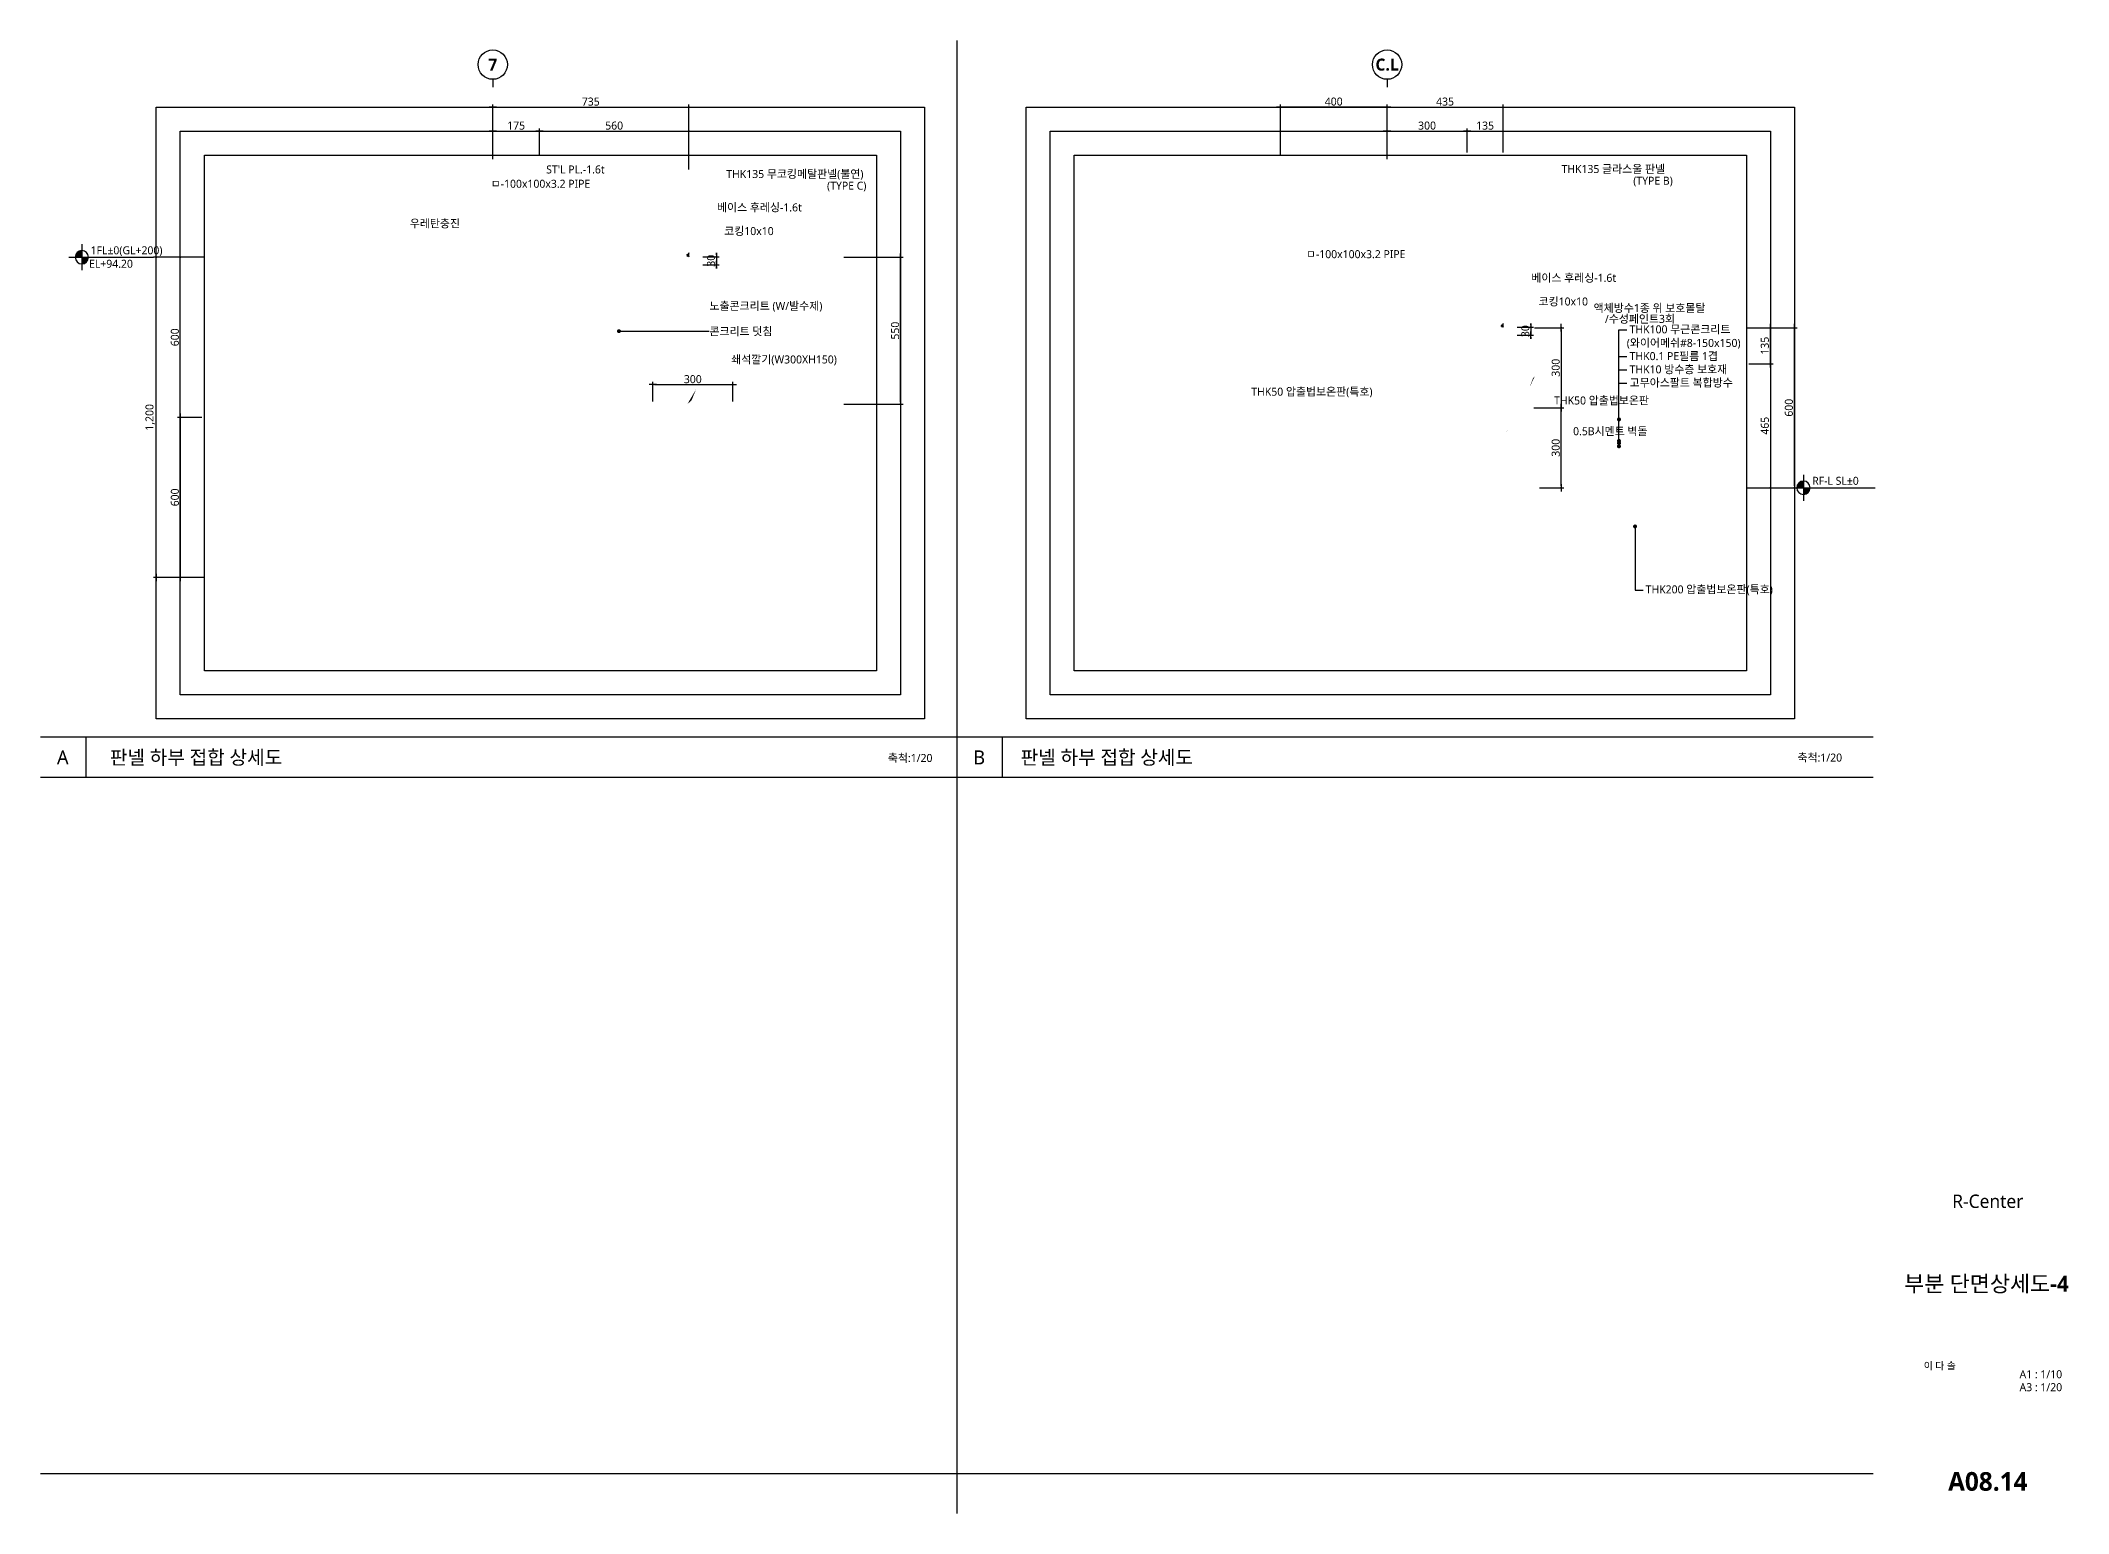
# Model space of a CAD drawing. Extents: x 465 to 33297, y 210 to 5730.
# Drawn here: x 25695 to 33297, y 210 to 5730 of the extents above; entities that cross this region are included whole.
import ezdxf
from ezdxf import colors
from ezdxf.entities.mleader import LeaderData, LeaderLine
from ezdxf.enums import TextEntityAlignment as Align
from ezdxf.math import Vec2, Vec3

# ---------------------------------------------------------------- set-up
doc = ezdxf.new("R2010")
doc.units = 0
doc.header["$LTSCALE"] = 20
doc.header["$MEASUREMENT"] = 0
doc.header["$PDMODE"] = 3
doc.header["$PDSIZE"] = -1
doc.layers.get('0').update_dxf_attribs({"linetype": 'CONTINUOUS'})
doc.layers.get('Defpoints').update_dxf_attribs({"color": 137, "linetype": 'CONTINUOUS'})
for name, color, linetype in [('01DIM', 7, 'CONTINUOUS'), ('01TEX', 3, 'CONTINUOUS'), ('3', 3, 'CONTINUOUS'), ('6', 6, 'CONTINUOUS'), ('DIM', 7, 'CONTINUOUS'), ('DIM-INT', 7, 'CONTINUOUS'), ('SYM-BUB', 3, 'CONTINUOUS'), ('SYM-LEAD', 6, 'CONTINUOUS'), ('SYM-LEVEL', 7, 'CONTINUOUS'), ('TAG', 6, 'CONTINUOUS'), ('TEXT', 3, 'CONTINUOUS'), ('XR-SHEET$0$TITLE', 7, 'CONTINUOUS'), ('XR-SHEET$1$SHT', 5, 'CONTINUOUS'), ('XR-SHEET$1$TEXT', 3, 'CONTINUOUS')]:
    doc.layers.add(name, color=color, linetype=linetype)
doc.styles.add('$0$스타일1', font='malgun.ttf')
doc.styles.add('GAUN', font='malgun.ttf')
doc.styles.add('XR-sec$0$스타일1', font='malgun.ttf')
doc.styles.add('XR-SHEET$0$굴림체(옥산)', font='GulimChe.ttf')
doc.styles.add('맑은고딕', font='malgun.ttf')
doc.styles.add('맑은고딕B', font='malgunbd.ttf')
doc.styles.add('스타일1', font='malgun.ttf')
doc.styles.add('스타일2', font='malgunbd.ttf')
doc.dimstyles.new('DIM-QD 1', dxfattribs={"dimtxt": 3, "dimasz": 1.5, "dimexe": 1, "dimexo": 0, "dimgap": 1, "dimtad": 1, "dimdec": 3, "dimdsep": 46, "dimlunit": 6, "dimtxsty": '$0$스타일1', "dimblk1": 'ARCHTICK', "dimblk2": 'ARCHTICK', "dimsah": 1, "dimcen": 0, "dimclrd": 256, "dimclre": 256, "dimclrt": 3, "dimazin": 2, "dimtfac": 1, "dimtdec": 3, "dimtix": 1, "dimtmove": 2, "dimatfit": 3, "dimldrblk": 'ARCHTICK', "dimfxl": 1, "dimtolj": 1, "dimtzin": 0, "dimarcsym": 0})
doc.dimstyles.new('GAUN-10', dxfattribs={"dimscale": 10, "dimtxt": 3, "dimasz": 0.7, "dimexe": 1, "dimexo": 1, "dimgap": 0.5, "dimtad": 1, "dimdec": 0, "dimzin": 1, "dimdsep": 46, "dimlunit": 6, "dimtxsty": '맑은고딕', "dimblk": 'CJDOT', "dimcen": 0.09, "dimdle": 1, "dimclrd": 256, "dimclre": 256, "dimclrt": 3, "dimadec": 0, "dimazin": 0, "dimtfac": 1, "dimtdec": 0, "dimtix": 1, "dimtmove": 2, "dimatfit": 3, "dimldrblk": 'CJDOT', "dimfxl": 1, "dimtolj": 1, "dimtzin": 1, "dimarcsym": 0})

# ---------------------------------------------------------------- blocks, each defined once
blk = doc.blocks.new('CJDOT')
blk.add_line((-2, 0), (2, 0))
at = {"const_width": 0.5}
blk.add_lwpolyline([(-0.25, 0, 1), (0.25, 0, 1)], format="xyb", close=True, dxfattribs=at)
blk = doc.blocks.new('*D86')
at = {"layer": 'Defpoints', "color": 0, "transparency": 16777216}
for p in [(27565.6, 5390.7), (27390.2, 5275.5), (27565.6, 5291.5)]:
    blk.add_point(p, dxfattribs=at)
at = {"layer": 'DIM', "lineweight": -2, "transparency": 16777216}
for p, q in [((27390.2, 5285.5), (27390.2, 5400.7)), ((27565.6, 5301.5), (27565.6, 5400.7)), ((27397.2, 5390.7), (27558.6, 5390.7))]:
    blk.add_line(p, q, dxfattribs=at)
at = {"layer": 'DIM', "lineweight": -2, "transparency": 16777216, "xscale": 7, "yscale": 7, "zscale": 7, "rotation": 180}
blk.add_blockref('CJDOT', (27390.2, 5390.7), dxfattribs=at)
at = {"layer": 'DIM', "lineweight": -2, "transparency": 16777216, "xscale": 7, "yscale": 7, "zscale": 7}
blk.add_blockref('CJDOT', (27565.6, 5390.7), dxfattribs=at)
at = {"layer": 'DIM', "color": 3, "transparency": 16777216, "insert": (27477.9, 5411.2), "char_height": 30, "attachment_point": 5, "style": '맑은고딕'}
blk.add_mtext('\\A1;175', dxfattribs=at)
blk = doc.blocks.new('*D87')
at = {"layer": 'Defpoints', "color": 0, "transparency": 16777216}
for p in [(28125.2, 5390.7), (27565.6, 5290.7), (28125.2, 5236.9)]:
    blk.add_point(p, dxfattribs=at)
at = {"layer": 'DIM', "lineweight": -2, "transparency": 16777216}
for p, q in [((27565.6, 5300.7), (27565.6, 5400.7)), ((28125.2, 5246.9), (28125.2, 5400.7)), ((27572.6, 5390.7), (28118.2, 5390.7))]:
    blk.add_line(p, q, dxfattribs=at)
at = {"layer": 'DIM', "lineweight": -2, "transparency": 16777216, "xscale": 7, "yscale": 7, "zscale": 7, "rotation": 180}
blk.add_blockref('CJDOT', (27565.6, 5390.7), dxfattribs=at)
at = {"layer": 'DIM', "lineweight": -2, "transparency": 16777216, "xscale": 7, "yscale": 7, "zscale": 7}
blk.add_blockref('CJDOT', (28125.2, 5390.7), dxfattribs=at)
at = {"layer": 'DIM', "color": 3, "transparency": 16777216, "insert": (27845.4, 5411.2), "char_height": 30, "attachment_point": 5, "style": '맑은고딕'}
blk.add_mtext('\\A1;560', dxfattribs=at)
blk = doc.blocks.new('*D88')
at = {"layer": 'Defpoints', "color": 0, "transparency": 16777216}
for p in [(28125.2, 5480.7), (27390.2, 5290.7), (28125.2, 5290.7)]:
    blk.add_point(p, dxfattribs=at)
at = {"layer": 'DIM', "lineweight": -2, "transparency": 16777216}
for p, q in [((27390.2, 5300.7), (27390.2, 5490.7)), ((27397.2, 5480.7), (28118.2, 5480.7)), ((28125.2, 5300.7), (28125.2, 5490.7))]:
    blk.add_line(p, q, dxfattribs=at)
at = {"layer": 'DIM', "lineweight": -2, "transparency": 16777216, "xscale": 7, "yscale": 7, "zscale": 7, "rotation": 180}
blk.add_blockref('CJDOT', (27390.2, 5480.7), dxfattribs=at)
at = {"layer": 'DIM', "lineweight": -2, "transparency": 16777216, "xscale": 7, "yscale": 7, "zscale": 7}
blk.add_blockref('CJDOT', (28125.2, 5480.7), dxfattribs=at)
at = {"layer": 'DIM', "color": 3, "transparency": 16777216, "insert": (27757.7, 5501.2), "char_height": 30, "attachment_point": 5, "style": '맑은고딕'}
blk.add_mtext('\\A1;735', dxfattribs=at)
blk = doc.blocks.new('NEW_BUB')
at = {"layer": 'SYM-BUB', "color": 6}
blk.add_line((0, 3), (0, 0), dxfattribs=at)
blk.add_circle((0, 8.5), 5.5, dxfattribs=at)
at = {"layer": 'SYM-BUB', "color": 3, "style": '스타일2'}
blk.add_attdef('X', text='', height=4.5, dxfattribs=at).set_placement((0, 8.5), align=Align.MIDDLE)
blk = doc.blocks.new('*D89')
at = {"layer": 'Defpoints', "color": 0, "transparency": 16777216}
for p in [(31042.9, 5390.7), (30742.9, 5275.5), (31042.9, 5300.7)]:
    blk.add_point(p, dxfattribs=at)
at = {"layer": 'DIM', "lineweight": -2, "transparency": 16777216}
for p, q in [((30742.9, 5285.5), (30742.9, 5400.7)), ((31042.9, 5310.7), (31042.9, 5400.7)), ((30749.9, 5390.7), (31035.9, 5390.7))]:
    blk.add_line(p, q, dxfattribs=at)
at = {"layer": 'DIM', "lineweight": -2, "transparency": 16777216, "xscale": 7, "yscale": 7, "zscale": 7, "rotation": 180}
blk.add_blockref('CJDOT', (30742.9, 5390.7), dxfattribs=at)
at = {"layer": 'DIM', "lineweight": -2, "transparency": 16777216, "xscale": 7, "yscale": 7, "zscale": 7}
blk.add_blockref('CJDOT', (31042.9, 5390.7), dxfattribs=at)
at = {"layer": 'DIM', "color": 3, "transparency": 16777216, "insert": (30892.9, 5411.2), "char_height": 30, "attachment_point": 5, "style": '맑은고딕'}
blk.add_mtext('\\A1;300', dxfattribs=at)
blk = doc.blocks.new('*D90')
at = {"layer": 'Defpoints', "color": 0, "transparency": 16777216}
for p in [(31177.9, 5390.7), (31042.9, 5300.7), (31177.9, 5300.7)]:
    blk.add_point(p, dxfattribs=at)
at = {"layer": 'DIM', "lineweight": -2, "transparency": 16777216}
for p, q in [((31042.9, 5310.7), (31042.9, 5400.7)), ((31177.9, 5310.7), (31177.9, 5400.7)), ((31049.9, 5390.7), (31170.9, 5390.7))]:
    blk.add_line(p, q, dxfattribs=at)
at = {"layer": 'DIM', "lineweight": -2, "transparency": 16777216, "xscale": 7, "yscale": 7, "zscale": 7, "rotation": 180}
blk.add_blockref('CJDOT', (31042.9, 5390.7), dxfattribs=at)
at = {"layer": 'DIM', "lineweight": -2, "transparency": 16777216, "xscale": 7, "yscale": 7, "zscale": 7}
blk.add_blockref('CJDOT', (31177.9, 5390.7), dxfattribs=at)
at = {"layer": 'DIM', "color": 3, "transparency": 16777216, "insert": (31110.4, 5411.2), "char_height": 30, "attachment_point": 5, "style": '맑은고딕'}
blk.add_mtext('\\A1;135', dxfattribs=at)
blk = doc.blocks.new('*D91')
at = {"layer": 'Defpoints', "color": 0, "transparency": 16777216}
for p in [(31177.9, 5480.7), (30742.9, 5290.7), (31177.9, 5300.7)]:
    blk.add_point(p, dxfattribs=at)
at = {"layer": 'DIM', "lineweight": -2, "transparency": 16777216}
for p, q in [((30742.9, 5300.7), (30742.9, 5490.7)), ((30749.9, 5480.7), (31170.9, 5480.7)), ((31177.9, 5310.7), (31177.9, 5490.7))]:
    blk.add_line(p, q, dxfattribs=at)
at = {"layer": 'DIM', "lineweight": -2, "transparency": 16777216, "xscale": 7, "yscale": 7, "zscale": 7, "rotation": 180}
blk.add_blockref('CJDOT', (30742.9, 5480.7), dxfattribs=at)
at = {"layer": 'DIM', "lineweight": -2, "transparency": 16777216, "xscale": 7, "yscale": 7, "zscale": 7}
blk.add_blockref('CJDOT', (31177.9, 5480.7), dxfattribs=at)
at = {"layer": 'DIM', "color": 3, "transparency": 16777216, "insert": (30960.4, 5501.2), "char_height": 30, "attachment_point": 5, "style": '맑은고딕'}
blk.add_mtext('\\A1;435', dxfattribs=at)
blk = doc.blocks.new('*D92')
at = {"layer": '01DIM', "lineweight": -2, "transparency": 16777216}
for p, q in [((28706.4, 4917.9), (28929.1, 4917.9)), ((28919.1, 4374.9), (28919.1, 4910.9)), ((28706.4, 4367.9), (28929.1, 4367.9))]:
    blk.add_line(p, q, dxfattribs=at)
at = {"layer": 'Defpoints', "color": 0, "transparency": 16777216}
for p in [(28696.4, 4917.9), (28919.1, 4917.9), (28696.4, 4367.9)]:
    blk.add_point(p, dxfattribs=at)
at = {"layer": '01DIM', "lineweight": -2, "transparency": 16777216, "xscale": 7, "yscale": 7, "zscale": 7}
for p, rotation in [((28919.1, 4917.9), 90), ((28919.1, 4367.9), 270)]:
    blk.add_blockref('CJDOT', p, dxfattribs=dict(at, rotation=rotation))
at = {"layer": '01DIM', "color": 3, "transparency": 16777216, "insert": (28898.6, 4642.9), "char_height": 30, "attachment_point": 5, "rotation": 90, "style": '맑은고딕'}
blk.add_mtext('\\A1;550', dxfattribs=at)
blk = doc.blocks.new('*D93')
at = {"layer": 'Defpoints', "color": 0, "transparency": 16777216}
for p in [(28167.8, 4919.9), (28167.8, 4889.9), (28229, 4889.9)]:
    blk.add_point(p, dxfattribs=at)
at = {"layer": 'DIM-INT', "lineweight": -2, "transparency": 16777216}
for p, q in [((28177.8, 4919.9), (28239, 4919.9)), ((28177.8, 4889.9), (28239, 4889.9)), ((28229, 4926.9), (28229, 4933.9)), ((28229, 4919.9), (28229, 4889.9)), ((28229, 4882.9), (28229, 4875.9))]:
    blk.add_line(p, q, dxfattribs=at)
at = {"layer": 'DIM-INT', "lineweight": -2, "transparency": 16777216, "xscale": 7, "yscale": 7, "zscale": 7}
for p, rotation in [((28229, 4919.9), 270), ((28229, 4889.9), 90)]:
    blk.add_blockref('CJDOT', p, dxfattribs=dict(at, rotation=rotation))
at = {"layer": 'DIM-INT', "color": 3, "transparency": 16777216, "insert": (28208.5, 4904.9), "char_height": 30, "attachment_point": 5, "rotation": 90, "style": '맑은고딕'}
blk.add_mtext('\\A1;30', dxfattribs=at)
blk = doc.blocks.new('*D94')
at = {"layer": 'Defpoints', "color": 0, "transparency": 16777216}
for p in [(30342.9, 5480.7), (30342.9, 5290.7), (30742.9, 5290.7)]:
    blk.add_point(p, dxfattribs=at)
at = {"layer": 'DIM', "lineweight": -2, "transparency": 16777216}
for p, q in [((30342.9, 5300.7), (30342.9, 5490.7)), ((30735.9, 5480.7), (30349.9, 5480.7)), ((30742.9, 5300.7), (30742.9, 5490.7))]:
    blk.add_line(p, q, dxfattribs=at)
at = {"layer": 'DIM', "lineweight": -2, "transparency": 16777216, "xscale": 7, "yscale": 7, "zscale": 7, "rotation": 180}
blk.add_blockref('CJDOT', (30342.9, 5480.7), dxfattribs=at)
at = {"layer": 'DIM', "lineweight": -2, "transparency": 16777216, "xscale": 7, "yscale": 7, "zscale": 7}
blk.add_blockref('CJDOT', (30742.9, 5480.7), dxfattribs=at)
at = {"layer": 'DIM', "color": 3, "transparency": 16777216, "insert": (30542.9, 5501.2), "char_height": 30, "attachment_point": 5, "style": '맑은고딕'}
blk.add_mtext('\\A1;400', dxfattribs=at)
blk = doc.blocks.new('*D95')
at = {"layer": 'Defpoints', "color": 0, "transparency": 16777216}
for p in [(31282.9, 4354), (31395.7, 4354), (31304.5, 4054)]:
    blk.add_point(p, dxfattribs=at)
at = {"layer": 'DIM', "lineweight": -2, "transparency": 16777216}
for p, q in [((31292.9, 4354), (31405.7, 4354)), ((31395.7, 4061), (31395.7, 4347)), ((31314.5, 4054), (31405.7, 4054))]:
    blk.add_line(p, q, dxfattribs=at)
at = {"layer": 'DIM', "lineweight": -2, "transparency": 16777216, "xscale": 7, "yscale": 7, "zscale": 7}
for p, rotation in [((31395.7, 4354), 90), ((31395.7, 4054), 270)]:
    blk.add_blockref('CJDOT', p, dxfattribs=dict(at, rotation=rotation))
at = {"layer": 'DIM', "color": 3, "transparency": 16777216, "insert": (31375.2, 4204), "char_height": 30, "attachment_point": 5, "rotation": 90, "style": '맑은고딕'}
blk.add_mtext('\\A1;300', dxfattribs=at)
blk = doc.blocks.new('*D96')
at = {"layer": 'Defpoints', "color": 0, "transparency": 16777216}
for p in [(26219, 4917.9), (26316.3, 4917.9, 0), (26309, 4317.9)]:
    blk.add_point(p, dxfattribs=at)
at = {"layer": 'DIM', "lineweight": -2, "transparency": 16777216}
for p, q in [((26306.3, 4917.9), (26209, 4917.9)), ((26219, 4324.9), (26219, 4910.9)), ((26299, 4317.9), (26209, 4317.9))]:
    blk.add_line(p, q, dxfattribs=at)
at = {"layer": 'DIM', "lineweight": -2, "transparency": 16777216, "xscale": 7, "yscale": 7, "zscale": 7}
for p, rotation in [((26219, 4917.9), 90), ((26219, 4317.9), 270)]:
    blk.add_blockref('CJDOT', p, dxfattribs=dict(at, rotation=rotation))
at = {"layer": 'DIM', "color": 3, "transparency": 16777216, "insert": (26198.5, 4617.9), "char_height": 30, "attachment_point": 5, "rotation": 90, "style": '맑은고딕'}
blk.add_mtext('\\A1;600', dxfattribs=at)
blk = doc.blocks.new('*D97')
at = {"layer": 'Defpoints', "color": 0, "transparency": 16777216}
for p in [(26129, 4917.9), (26319, 4917.9), (26319, 3717.9)]:
    blk.add_point(p, dxfattribs=at)
at = {"layer": 'DIM', "lineweight": -2, "transparency": 16777216}
for p, q in [((26309, 4917.9), (26119, 4917.9)), ((26129, 3724.9), (26129, 4910.9)), ((26309, 3717.9), (26119, 3717.9))]:
    blk.add_line(p, q, dxfattribs=at)
at = {"layer": 'DIM', "lineweight": -2, "transparency": 16777216, "xscale": 7, "yscale": 7, "zscale": 7}
for p, rotation in [((26129, 4917.9), 90), ((26129, 3717.9), 270)]:
    blk.add_blockref('CJDOT', p, dxfattribs=dict(at, rotation=rotation))
at = {"layer": 'DIM', "color": 3, "transparency": 16777216, "insert": (26105.9, 4317.9), "char_height": 30, "attachment_point": 5, "rotation": 90, "style": '맑은고딕'}
blk.add_mtext('\\A1;1,200', dxfattribs=at)
blk = doc.blocks.new('*D98')
at = {"layer": 'Defpoints', "color": 0, "transparency": 16777216}
for p in [(26309, 4317.9), (26219, 3717.9), (26316.3, 3717.9, 0)]:
    blk.add_point(p, dxfattribs=at)
at = {"layer": 'DIM', "lineweight": -2, "transparency": 16777216}
for p, q in [((26299, 4317.9), (26209, 4317.9)), ((26219, 4310.9), (26219, 3724.9)), ((26306.3, 3717.9), (26209, 3717.9))]:
    blk.add_line(p, q, dxfattribs=at)
at = {"layer": 'DIM', "lineweight": -2, "transparency": 16777216, "xscale": 7, "yscale": 7, "zscale": 7}
for p, rotation in [((26219, 4317.9), 90), ((26219, 3717.9), 270)]:
    blk.add_blockref('CJDOT', p, dxfattribs=dict(at, rotation=rotation))
at = {"layer": 'DIM', "color": 3, "transparency": 16777216, "insert": (26198.5, 4017.9), "char_height": 30, "attachment_point": 5, "rotation": 90, "style": '맑은고딕'}
blk.add_mtext('\\A1;600', dxfattribs=at)
blk = doc.blocks.new('*D99')
at = {"layer": 'Defpoints', "color": 0, "transparency": 16777216}
for p in [(31285.7, 4654), (31282.9, 4354), (31395.7, 4354)]:
    blk.add_point(p, dxfattribs=at)
at = {"layer": 'DIM', "lineweight": -2, "transparency": 16777216}
for p, q in [((31295.7, 4654), (31405.7, 4654)), ((31395.7, 4647), (31395.7, 4361)), ((31292.9, 4354), (31405.7, 4354))]:
    blk.add_line(p, q, dxfattribs=at)
at = {"layer": 'DIM', "lineweight": -2, "transparency": 16777216, "xscale": 7, "yscale": 7, "zscale": 7}
for p, rotation in [((31395.7, 4654), 90), ((31395.7, 4354), 270)]:
    blk.add_blockref('CJDOT', p, dxfattribs=dict(at, rotation=rotation))
at = {"layer": 'DIM', "color": 3, "transparency": 16777216, "insert": (31375.2, 4504), "char_height": 30, "attachment_point": 5, "rotation": 90, "style": '맑은고딕'}
blk.add_mtext('\\A1;300', dxfattribs=at)
blk = doc.blocks.new('_DOT')
at = {"color": 0, "linetype": 'ByBlock'}
blk.add_line((-0.5, 0), (-1, 0), dxfattribs=at)
at = {"color": 0, "linetype": 'ByBlock', "const_width": 0.5}
blk.add_lwpolyline([(-0.25, 0, 1), (0.25, 0, 1)], format="xyb", close=True, dxfattribs=at)
blk = doc.blocks.new('XR-sec$0$LEVEL1')
at = {"layer": 'SYM-LEVEL'}
h = blk.add_hatch(color=6, dxfattribs=at)
edge = h.paths.add_edge_path()
edge.add_ellipse((4.87, 0), major_axis=(1.77, 1.77), ratio=1, start_angle=405, end_angle=495)
edge.add_line((2.37, 0), (4.87, 0))
edge.add_line((4.87, 0), (4.87, 2.5))
edge = h.paths.add_edge_path()
edge.add_ellipse((4.87, 0), major_axis=(1.77, 1.77), ratio=1, start_angle=225, end_angle=315)
edge.add_line((7.37, 0), (4.87, 0))
edge.add_line((4.87, 0), (4.87, -2.5))
at = {"layer": 'SYM-LEVEL', "color": 6}
for p, q in [((0, 0), (9.74, 0)), ((4.87, 4.87), (4.87, -4.87)), ((9.07, 0), (31.8, 0))]:
    blk.add_line(p, q, dxfattribs=at)
blk.add_ellipse((4.87, 0), major_axis=(1.77, 1.77), ratio=1, start_param=5.497787, end_param=11.780972, dxfattribs=at)
at = {"layer": 'SYM-LEVEL', "color": 3, "style": 'XR-sec$0$스타일1'}
for tag, p in [('1층-바닥마감', (8.16, 1.11)), ('EL-+100', (8.16, -3.93))]:
    blk.add_attdef(tag, p, '', height=3, dxfattribs=at)
blk = doc.blocks.new('*D100')
at = {"layer": 'Defpoints', "color": 0, "transparency": 16777216}
for p in [(28290.2, 4440.4), (27990.2, 4367.9), (28290.2, 4367.9)]:
    blk.add_point(p, dxfattribs=at)
at = {"layer": 'DIM-INT', "lineweight": -2, "transparency": 16777216}
for p, q in [((27990.2, 4377.9), (27990.2, 4450.4)), ((27997.2, 4440.4), (28283.2, 4440.4)), ((28290.2, 4377.9), (28290.2, 4450.4))]:
    blk.add_line(p, q, dxfattribs=at)
at = {"layer": 'DIM-INT', "lineweight": -2, "transparency": 16777216, "xscale": 7, "yscale": 7, "zscale": 7, "rotation": 180}
blk.add_blockref('CJDOT', (27990.2, 4440.4), dxfattribs=at)
at = {"layer": 'DIM-INT', "lineweight": -2, "transparency": 16777216, "xscale": 7, "yscale": 7, "zscale": 7}
blk.add_blockref('CJDOT', (28290.2, 4440.4), dxfattribs=at)
at = {"layer": 'DIM-INT', "color": 3, "transparency": 16777216, "insert": (28140.2, 4460.9), "char_height": 30, "attachment_point": 5, "style": '맑은고딕'}
blk.add_mtext('\\A1;300', dxfattribs=at)
blk = doc.blocks.new('*D101')
at = {"layer": 'Defpoints', "color": 0, "transparency": 16777216}
for p in [(32082.5, 4654, 0), (32179.8, 4654), (32089.8, 4518.9)]:
    blk.add_point(p, dxfattribs=at)
at = {"layer": 'DIM', "lineweight": -2, "transparency": 16777216}
for p, q in [((32092.5, 4654), (32189.8, 4654)), ((32179.8, 4525.9), (32179.8, 4647)), ((32099.8, 4518.9), (32189.8, 4518.9))]:
    blk.add_line(p, q, dxfattribs=at)
at = {"layer": 'DIM', "lineweight": -2, "transparency": 16777216, "xscale": 7, "yscale": 7, "zscale": 7}
for p, rotation in [((32179.8, 4654), 90), ((32179.8, 4518.9), 270)]:
    blk.add_blockref('CJDOT', p, dxfattribs=dict(at, rotation=rotation))
at = {"layer": 'DIM', "color": 3, "transparency": 16777216, "insert": (32159.2, 4586.5), "char_height": 30, "attachment_point": 5, "rotation": 90, "style": '맑은고딕'}
blk.add_mtext('\\A1;135', dxfattribs=at)
blk = doc.blocks.new('*D102')
at = {"layer": 'Defpoints', "color": 0, "transparency": 16777216}
for p in [(32079.8, 4654), (32269.8, 4654), (32079.8, 4054)]:
    blk.add_point(p, dxfattribs=at)
at = {"layer": 'DIM', "lineweight": -2, "transparency": 16777216}
for p, q in [((32089.8, 4654), (32279.8, 4654)), ((32269.8, 4061), (32269.8, 4647)), ((32089.8, 4054), (32279.8, 4054))]:
    blk.add_line(p, q, dxfattribs=at)
at = {"layer": 'DIM', "lineweight": -2, "transparency": 16777216, "xscale": 7, "yscale": 7, "zscale": 7}
for p, rotation in [((32269.8, 4654), 90), ((32269.8, 4054), 270)]:
    blk.add_blockref('CJDOT', p, dxfattribs=dict(at, rotation=rotation))
at = {"layer": 'DIM', "color": 3, "transparency": 16777216, "insert": (32249.3, 4354), "char_height": 30, "attachment_point": 5, "rotation": 90, "style": '맑은고딕'}
blk.add_mtext('\\A1;600', dxfattribs=at)
blk = doc.blocks.new('*D103')
at = {"layer": 'Defpoints', "color": 0, "transparency": 16777216}
for p in [(32089.5, 4518.9), (32088.6, 4054, 0), (32179.8, 4054)]:
    blk.add_point(p, dxfattribs=at)
at = {"layer": 'DIM', "lineweight": -2, "transparency": 16777216}
for p, q in [((32099.5, 4518.9), (32189.8, 4518.9)), ((32179.8, 4511.9), (32179.8, 4061)), ((32098.6, 4054), (32189.8, 4054))]:
    blk.add_line(p, q, dxfattribs=at)
at = {"layer": 'DIM', "lineweight": -2, "transparency": 16777216, "xscale": 7, "yscale": 7, "zscale": 7}
for p, rotation in [((32179.8, 4518.9), 90), ((32179.8, 4054), 270)]:
    blk.add_blockref('CJDOT', p, dxfattribs=dict(at, rotation=rotation))
at = {"layer": 'DIM', "color": 3, "transparency": 16777216, "insert": (32159.3, 4286.5), "char_height": 30, "attachment_point": 5, "rotation": 90, "style": '맑은고딕'}
blk.add_mtext('\\A1;465', dxfattribs=at)
blk = doc.blocks.new('XR-SHEET$0$TITLE')
at = {"layer": 'XR-SHEET$0$TITLE', "true_color": 0x000000, "style": 'XR-SHEET$0$굴림체(옥산)'}
for tag, height, p in [('동명칭', 6, (776.77, -457.26)), ('SCALE-A1', 3, (797.5, -522)), ('SCALE-A3', 3, (797.5, -527)), ('DATA', 3, (797.5, -540))]:
    blk.add_attdef(tag, text='', height=height, dxfattribs=at).set_placement(p, align=Align.MIDDLE)
for tag, height, p in [('TITLE1', 6, (776.5, -479.4)), ('TITLE4', 6, (776.5, -484.39)), ('TITLE2', 6, (776.5, -489)), ('TITLE5', 6, (776.5, -493.99)), ('TITLE3', 6, (776.5, -498.7)), ('NAME-1', 3, (760.16, -517.5)), ('NAME-2', 3, (760.16, -526.5)), ('A0.00', 7, (776.5, -561))]:
    blk.add_attdef(tag, text='', height=height, dxfattribs=at).set_placement(p, align=Align.MIDDLE_CENTER)
blk = doc.blocks.new('*D112')
at = {"layer": 'Defpoints', "color": 0, "transparency": 16777216}
for p in [(31220.6, 4656), (31220.6, 4626), (31281.8, 4626)]:
    blk.add_point(p, dxfattribs=at)
at = {"layer": 'DIM-INT', "lineweight": -2, "transparency": 16777216}
for p, q in [((31230.6, 4656), (31291.8, 4656)), ((31281.8, 4663), (31281.8, 4670)), ((31281.8, 4656), (31281.8, 4626)), ((31230.6, 4626), (31291.8, 4626)), ((31281.8, 4619), (31281.8, 4612))]:
    blk.add_line(p, q, dxfattribs=at)
at = {"layer": 'DIM-INT', "lineweight": -2, "transparency": 16777216, "xscale": 7, "yscale": 7, "zscale": 7}
for p, rotation in [((31281.8, 4656), 270), ((31281.8, 4626), 90)]:
    blk.add_blockref('CJDOT', p, dxfattribs=dict(at, rotation=rotation))
at = {"layer": 'DIM-INT', "color": 3, "transparency": 16777216, "insert": (31261.3, 4641), "char_height": 30, "attachment_point": 5, "rotation": 90, "style": '맑은고딕'}
blk.add_mtext('\\A1;30', dxfattribs=at)
blk = doc.blocks.new('_ARCHTICK')
at = {"color": 0, "linetype": 'ByBlock', "const_width": 0.15}
blk.add_lwpolyline([(-0.5, -0.5), (0.5, 0.5)], dxfattribs=at)

msp = doc.modelspace()

# ---------------------------------------------------------------- linework, layer by layer
at = {"layer": '3'}
for p, q in [((29130, 5730), (29130, 210)), ((25695, 3120), (32565, 3120)), ((25865, 3120), (25865, 2970)), ((29300, 3120), (29300, 2970)), ((25695, 2970), (32565, 2970)), ((25695, 360), (32565, 360))]:
    msp.add_line(p, q, dxfattribs=at)
at = {"layer": '6'}
for centre, radius, start, end in [((28139.2, 4916.7), 22.1, 145.68285, 170.00975), ((28140.8, 4929.1), 22.7, 180.00865, 202.99264), ((28138.5, 4921.4), 18.1, 154.06091, 183.90861), ((28138.5, 4921.4), 18.1, 147.06693, 149.80262), ((28137.3, 4927), 13.7, 148.87248, 211.12752), ((31191.9, 4652.8), 22.1, 145.68285, 170.00975), ((31193.6, 4665.2), 22.7, 180.00865, 202.99264), ((31191.2, 4657.6), 18.1, 154.06091, 183.90861), ((31191.2, 4657.6), 18.1, 147.06693, 149.80262), ((31190, 4663.1), 13.7, 148.87248, 211.12752)]:
    msp.add_arc(centre, radius, start, end, dxfattribs=at)
at = {"layer": 'Defpoints', "linetype": 'Continuous', "ltscale": 2}
for points in [[(26129, 5480.7), (29009.1, 5480.7), (29009.1, 3187.7), (26129, 3187.7)], [(29389.6, 5480.7), (32269.8, 5480.7), (32269.8, 3187.7), (29389.6, 3187.7)], [(26219, 5390.7), (28919.1, 5390.7), (28919.1, 3277.7), (26219, 3277.7)], [(29479.6, 5390.7), (32179.8, 5390.7), (32179.8, 3277.7), (29479.6, 3277.7)], [(26309, 5300.7), (28829.1, 5300.7), (28829.1, 3367.7), (26309, 3367.7)], [(29569.6, 5300.7), (32089.8, 5300.7), (32089.8, 3367.7), (29569.6, 3367.7)]]:
    msp.add_lwpolyline(points, close=True, dxfattribs=at)
at = {"layer": 'SYM-LEAD'}
for points in [[(27965.1, 5069.9, 0, 10, 0), (27950.4, 5096.1, 0, 0, 0), (27864.3, 5248.8, 0, 0, 0), (27821.6, 5248.8, 0, 0, 0)], [(31080.1, 5246.8, 0, 10, 0), (31110.1, 5246.8, 0, 0, 0), (31374, 5246.8, 0, 0, 0)], [(27931.3, 5018, 0, 10, 0), (27916.6, 5044.1, 0, 0, 0), (27830.5, 5196.8, 0, 0, 0), (27787.8, 5196.8, 0, 0, 0)], [(28124.4, 5228.2, 0, 10, 0), (28154.4, 5228.2, 0, 0, 0), (28242.8, 5228.2, 0, 0, 0)], [(28048.2, 4923.8, 0, 10, 0), (28067.5, 4946.8, 0, 0, 0), (28200.3, 5105.9, 0, 0, 0), (28236.3, 5105.9, 0, 0, 0)], [(27890.2, 5042.9, 0, 10, 0), (27860.2, 5042.9, 0, 0, 0), (27291.8, 5042.9, 0, 0, 0)], [(28127.8, 4925.9, 0, 10, 0), (28147.1, 4948.9, 0, 0, 0), (28204.3, 5017, 0, 0, 0), (28240.4, 5017, 0, 0, 0)], [(30975.6, 4754, 0, 10, 0), (30960.9, 4780.2, 0, 0, 0), (30874.9, 4932.9, 0, 0, 0), (30832.1, 4932.9, 0, 0, 0)], [(31101, 4660, 0, 10, 0), (31120.3, 4682.9, 0, 0, 0), (31253.1, 4842.1, 0, 0, 0), (31289.1, 4842.1, 0, 0, 0)], [(28001.9, 4736.4, 0, 10, 0), (28031.9, 4736.4, 0, 0, 0), (28201.6, 4736.4, 0, 0, 0)], [(31180.6, 4662, 0, 10, 0), (31199.9, 4685, 0, 0, 0), (31257.1, 4753.1, 0, 0, 0), (31293.2, 4753.1, 0, 0, 0)], [(31290.2, 4464.8, 0, 10, 0), (31304.3, 4487.8, 0, 0, 0), (31418.7, 4728.5, 0, 0, 0), (31516.2, 4728.5, 0, 0, 0)], [(28120, 4367.9, 0, 10, 0), (28139.3, 4390.9, 0, 0, 0), (28196.5, 4529.3, 0, 0, 0), (28232.6, 4529.3, 0, 0, 0)], [(30932.9, 4412.3, 0, 10, 0), (30902.9, 4412.3, 0, 0, 0), (30731.1, 4412.3, 0, 0, 0)], [(31192.9, 4266.8, 0, 10, 0), (31212, 4283.3, 0, 0, 0), (31330.3, 4379.2, 0, 0, 0), (31373.1, 4379.2, 0, 0, 0)], [(31264.3, 4264, 0, 10, 0), (31294.3, 4264, 0, 0, 0), (31444.1, 4264, 0, 0, 0)]]:
    msp.add_lwpolyline(points, format="xyseb", dxfattribs=at)

# ---------------------------------------------------------------- block references
at = {"layer": 'SYM-BUB', "xscale": 10.01105377437292, "yscale": 10.01105377437292, "zscale": 10.01105377437292}
for p, values in [((27390.2, 5554.8), {'X': '7'}), ((30742.9, 5554.8), {'X': 'C.L'})]:
    msp.add_blockref('NEW_BUB', p, dxfattribs=at).add_auto_attribs(values)
at = {"layer": 'SYM-LEVEL'}
ref = msp.add_blockref('XR-sec$0$LEVEL1', (25801, 4917.9), dxfattribs=dict(at, xscale=10, yscale=10, zscale=10))
ref.add_attrib('EL-+100', 'EL+94.20', (25876.8, 4878.6), dxfattribs={"color": 3, "height": 30, "style": 'XR-sec$0$스타일1'})
ref.add_attrib('1층-바닥마감', '1FL%%P0(GL+200)', (25882.5, 4929), dxfattribs={"color": 3, "height": 30, "style": 'XR-sec$0$스타일1'})
ref = msp.add_blockref('XR-sec$0$LEVEL1', (32255.2, 4054), dxfattribs=dict(at, xscale=10, yscale=10, zscale=10))
ref.add_attrib('1층-바닥마감', 'RF-L SL%%P0', (32336.8, 4065.1), dxfattribs={"color": 3, "height": 30, "style": 'XR-sec$0$스타일1'})
at = {"layer": 'TEXT'}
ref = msp.add_blockref('XR-SHEET$0$TITLE', (25230, 0), dxfattribs=dict(at, xscale=10, yscale=10, zscale=10))
ref.add_attrib('TITLE2', '부분 단면상세도-4', dxfattribs={"layer": 'XR-SHEET$1$SHT', "color": 4, "true_color": 0x000004, "height": 60, "style": '맑은고딕B'}).set_placement((32990, 1070.9), align=Align.MIDDLE_CENTER)
ref.add_attrib('NAME-1', '이 다 솔', dxfattribs={"layer": 'XR-SHEET$1$TEXT', "color": 3, "true_color": 0x000003, "height": 27, "style": 'GAUN'}).set_placement((32755, 763.3, 137.7), align=Align.MIDDLE_LEFT)
ref.add_attrib('SCALE-A1', 'A1 : 1/10', dxfattribs={"layer": 'XR-SHEET$1$SHT', "color": 3, "true_color": 0x000003, "height": 30, "style": 'GAUN'}).set_placement((33193.9, 731.7), align=Align.MIDDLE_CENTER)
ref.add_attrib('SCALE-A3', 'A3 : 1/20', dxfattribs={"layer": 'XR-SHEET$1$SHT', "color": 3, "true_color": 0x000003, "height": 30, "style": 'GAUN'}).set_placement((33193.9, 683.1), align=Align.MIDDLE_CENTER)
ref.add_attrib('A0.00', 'A08.14', dxfattribs={"layer": 'XR-SHEET$1$SHT', "color": 4, "true_color": 0x000004, "height": 70, "style": '맑은고딕B'}).set_placement((32995, 330), align=Align.MIDDLE_CENTER)

# ---------------------------------------------------------------- texts
at = {"layer": '01TEX', "style": 'GAUN'}
for s, height, p in [("ST'L PL.-1.6t", 30, (27590.7, 5232)), ('ㅁ-100x100x3.2 PIPE', 30, (27382.4, 5178.4)), ('우레탄충진', 30, (27079.3, 5029.4)), ('ㅁ-100x100x3.2 PIPE', 30, (30438.5, 4914.5)), ('A', 52.5, (25756.4, 3017.3)), ('판넬 하부 접합 상세도', 52.5, (25954.7, 3017.3)), ('B', 52.5, (29191.4, 3017.3)), ('판넬 하부 접합 상세도', 52.5, (29369.1, 3017.3))]:
    msp.add_text(s, height=height, dxfattribs=at).set_placement(p)
for p in [(28443.4, 5016), (31496.2, 4752.1)]:
    msp.add_text('코킹10x10', height=30, dxfattribs=at).set_placement(p, align=Align.MIDDLE_RIGHT)
msp.add_text('(와이어메쉬#8-150x150)', height=30, dxfattribs=at).set_placement((31641.5, 4596.8), align=Align.MIDDLE_LEFT)
for p in [(28871.3, 3017.3), (32281.5, 3018.8)]:
    msp.add_text('축척:1/20', height=30, dxfattribs=at).set_placement(p, align=Align.BOTTOM_LEFT)
at = {"layer": 'TEXT', "color": 3, "style": '스타일1'}
for s, p in [('THK135 무코킹메탈판넬(불연)', (28265.7, 5215)), ('THK135 글라스울 판넬', (31396.9, 5233.7)), ('(TYPE C)', (28643.4, 5171.1)), ('(TYPE B)', (31665.8, 5189.8)), ('베이스 후레싱-1.6t', (28230.9, 5089.7)), ('베이스 후레싱-1.6t', (31283.7, 4825.8)), ('노출콘크리트 (W/발수제)', (28202.7, 4720.4)), ('액체방수1종 위 보호몰탈', (31517.3, 4712.5)), ('콘크리트 덧침', (28202.7, 4625.3)), ('THK50 압출법보온판(특호)', (30234, 4399.1)), ('THK50 압출법보온판', (31369.2, 4366.1)), ('0.5B시멘트 벽돌', (31440.3, 4250.9))]:
    msp.add_text(s, height=30, dxfattribs=at).set_placement(p)
for s, p in [('/수성페인트3회', (31822.4, 4686.9)), ('쇄석깔기(W300XH150)', (28680.3, 4534.9))]:
    msp.add_text(s, height=30, dxfattribs=at).set_placement(p, align=Align.MIDDLE_RIGHT)
at = {"layer": 'TEXT', "style": '스타일1'}
msp.add_text('R-Center', height=50, dxfattribs=at).set_placement((32995, 1380), align=Align.MIDDLE_CENTER)

# ---------------------------------------------------------------- dimensions: what is measured, and where the dimension line sits
at = {"layer": '01DIM'}
dim = msp.add_linear_dim(base=(28919.1, 4917.9), p1=(28696.4, 4367.9), p2=(28696.4, 4917.9), angle=90, dimstyle='GAUN-10', dxfattribs=at)
dim.commit()
dim.dimension.update_dxf_attribs({"geometry": '*D92', "text_midpoint": (28898.6, 4642.9)})
at = {"layer": 'DIM'}
for base, p1, p2, picture, middle in [((28125.2, 5480.7), (27390.2, 5290.7), (28125.2, 5290.7), '*D88', (27757.7, 5501.2)), ((31177.9, 5480.7), (30742.9, 5290.7), (31177.9, 5300.7), '*D91', (30960.4, 5501.2)), ((27565.6, 5390.7), (27390.2, 5275.5), (27565.6, 5291.5), '*D86', (27477.9, 5411.2)), ((28125.2, 5390.7), (27565.6, 5290.7), (28125.2, 5236.9), '*D87', (27845.4, 5411.2)), ((31042.9, 5390.7), (30742.9, 5275.5), (31042.9, 5300.7), '*D89', (30892.9, 5411.2)), ((31177.9, 5390.7), (31042.9, 5300.7), (31177.9, 5300.7), '*D90', (31110.4, 5411.2))]:
    dim = msp.add_linear_dim(base=base, p1=p1, p2=p2, dimstyle='GAUN-10', dxfattribs=at)
    dim.commit()
    dim.dimension.update_dxf_attribs({"geometry": picture, "text_midpoint": middle})
for base, p1, p2, angle, picture, middle in [((30342.9, 5480.7), (30742.9, 5290.7), (30342.9, 5290.7), 180, '*D94', (30542.9, 5501.2)), ((26129, 4917.9), (26319, 3717.9), (26319, 4917.9), 90, '*D97', (26105.9, 4317.9)), ((26219, 4917.9), (26309, 4317.9), (26316.3, 4917.9, 0), 90, '*D96', (26198.5, 4617.9)), ((31395.7, 4354), (31285.7, 4654), (31282.9, 4354), 270, '*D99', (31375.2, 4504)), ((32269.8, 4654), (32079.8, 4054), (32079.8, 4654), 90, '*D102', (32249.3, 4354)), ((32179.8, 4654), (32089.8, 4518.9), (32082.5, 4654, 0), 90, '*D101', (32159.2, 4586.5)), ((32179.8, 4054), (32089.5, 4518.9), (32088.6, 4054, 0), 270, '*D103', (32159.3, 4286.5)), ((31395.7, 4354), (31304.5, 4054), (31282.9, 4354), 90, '*D95', (31375.2, 4204)), ((26219, 3717.9), (26309, 4317.9), (26316.3, 3717.9, 0), 270, '*D98', (26198.5, 4017.9))]:
    dim = msp.add_linear_dim(base=base, p1=p1, p2=p2, angle=angle, dimstyle='GAUN-10', dxfattribs=at)
    dim.commit()
    dim.dimension.update_dxf_attribs({"geometry": picture, "text_midpoint": middle})
at = {"layer": 'DIM-INT'}
for base, p1, p2, picture, middle in [((28229, 4889.9), (28167.8, 4919.9), (28167.8, 4889.9), '*D93', (28208.5, 4904.9)), ((31281.8, 4626), (31220.6, 4656), (31220.6, 4626), '*D112', (31261.3, 4641))]:
    dim = msp.add_linear_dim(base=base, p1=p1, p2=p2, angle=90, dimstyle='GAUN-10', dxfattribs=at)
    dim.commit()
    dim.dimension.update_dxf_attribs({"geometry": picture, "text_midpoint": middle})
dim = msp.add_linear_dim(base=(28290.2, 4440.4), p1=(27990.2, 4367.9), p2=(28290.2, 4367.9), dimstyle='GAUN-10', dxfattribs=at)
dim.commit()
dim.dimension.update_dxf_attribs({"geometry": '*D100', "text_midpoint": (28140.2, 4460.9)})

# ---------------------------------------------------------------- leaders
at = {"layer": 'SYM-LEAD'}
msp.add_leader([(27863.4, 4640.9), (28123.5, 4640.9), (28201.6, 4640.9)], dimstyle='DIM-QD 1', override={"dimscale": 10, "dimasz": 1.5, "dimtad": 0, "dimclrd": 6, "dimldrblk": 'DOT'}, dxfattribs=at)
at = {"layer": 'TAG', "color": 3}
ml = msp.add_multileader_mtext('Standard', dxfattribs=at)
ml.set_content('THK100 무근콘크리트', color=3, style='맑은고딕')
ml.set_leader_properties(color=6)
ml.set_arrow_properties(name='DOT')
ml.build(insert=Vec2(0, 0))
ml.multileader.update_dxf_attribs({"dogleg_length": 3, "arrow_head_size": 15})
ctx = ml.context
ctx.base_point, ctx.char_height, ctx.arrow_head_size, ctx.landing_gap_size, ctx.plane_origin = Vec3(31642.3, 4645.9), 30, 15, 10, Vec3(31439.1, 4725.3)
notes = []
notes.append((ctx, [(0, (1, 1, 0), (31612.3, 4645.9), (1, 0), 30, [(0, [(31612.3, 4310.1)], 0, [])])]))
ctx.mtext.insert, ctx.mtext.width, ctx.mtext.flow_direction = Vec3(31652.3, 4662.7), 602.123, 5
ml = msp.add_multileader_mtext('Standard', dxfattribs=at)
ml.set_content('THK0.1 PE필름 1겹', color=3, style='맑은고딕')
ml.set_leader_properties(color=6)
ml.set_arrow_properties(name='DOT')
ml.build(insert=Vec2(0, 0))
ml.multileader.update_dxf_attribs({"dogleg_length": 3, "arrow_head_size": 15})
ctx = ml.context
ctx.base_point, ctx.char_height, ctx.arrow_head_size, ctx.landing_gap_size, ctx.plane_origin = Vec3(31642.3, 4545.9), 30, 15, 10, Vec3(31439.1, 4675.3)
notes.append((ctx, [(0, (1, 1, 0), (31612.3, 4545.9), (1, 0), 30, [(0, [(31612.3, 4229.5)], 0, [])])]))
ctx.mtext.insert, ctx.mtext.width, ctx.mtext.flow_direction = Vec3(31652.3, 4562.4), 602.123, 5
ml = msp.add_multileader_mtext('Standard', dxfattribs=at)
ml.set_content('THK10 방수층 보호재', color=3, style='맑은고딕')
ml.set_leader_properties(color=6)
ml.set_arrow_properties(name='DOT')
ml.build(insert=Vec2(0, 0))
ml.multileader.update_dxf_attribs({"dogleg_length": 3, "arrow_head_size": 15})
ctx = ml.context
ctx.base_point, ctx.char_height, ctx.arrow_head_size, ctx.landing_gap_size, ctx.plane_origin = Vec3(31642.3, 4495.9), 30, 15, 10, Vec3(31439.1, 4625.3)
notes.append((ctx, [(0, (1, 1, 0), (31612.3, 4495.9), (1, 0), 30, [(0, [(31612.3, 4209.3)], 0, [])])]))
ctx.mtext.insert, ctx.mtext.width, ctx.mtext.flow_direction = Vec3(31652.3, 4512.7), 602.123, 5
ml = msp.add_multileader_mtext('Standard', dxfattribs=at)
ml.set_content('고무아스팔트 복합방수', color=3, style='맑은고딕')
ml.set_leader_properties(color=6)
ml.set_arrow_properties(name='DOT')
ml.build(insert=Vec2(0, 0))
ml.multileader.update_dxf_attribs({"dogleg_length": 3, "arrow_head_size": 15})
ctx = ml.context
ctx.base_point, ctx.char_height, ctx.arrow_head_size, ctx.landing_gap_size, ctx.plane_origin = Vec3(31642.3, 4445.9), 30, 15, 10, Vec3(31439.1, 4575.3)
notes.append((ctx, [(0, (1, 1, 0), (31612.3, 4445.9), (1, 0), 30, [(0, [(31612.3, 4221.3)], 0, [])])]))
ctx.mtext.insert, ctx.mtext.width, ctx.mtext.flow_direction = Vec3(31652.3, 4462.7), 602.123, 5
ml = msp.add_multileader_mtext('Standard', dxfattribs=at)
ml.set_content('THK200 압출법보온판(특호)', color=3, style='맑은고딕')
ml.set_leader_properties(color=6)
ml.set_arrow_properties(name='DOT')
ml.build(insert=Vec2(0, 0))
ml.multileader.update_dxf_attribs({"dogleg_length": 3, "arrow_head_size": 15})
ctx = ml.context
ctx.base_point, ctx.char_height, ctx.arrow_head_size, ctx.landing_gap_size, ctx.plane_origin = Vec3(31702.5, 3669.7), 30, 15, 10, Vec3(31499.3, 3463.2)
notes.append((ctx, [(0, (1, 1, 0), (31672.5, 3669.7), (1, 0), 30, [(0, [(31672.5, 3909)], 0, [])])]))
ctx.mtext.insert, ctx.mtext.width, ctx.mtext.flow_direction = Vec3(31712.5, 3688.1), 602.123, 5
for ctx, leaders in notes:
    for number, flags, end, landing, length, lines in leaders:
        leader = LeaderData()
        leader.index, (leader.has_last_leader_line, leader.has_dogleg_vector, leader.attachment_direction) = number, flags
        leader.last_leader_point, leader.dogleg_vector, leader.dogleg_length = Vec3(end), Vec3(landing), length
        for number, points, colour, breaks in lines:
            line = LeaderLine()
            line.index, line.vertices, line.color, line.breaks = number, Vec3.list(points), colors.encode_raw_color(colour), breaks
            leader.lines.append(line)
        ctx.leaders.append(leader)

doc.saveas('drawing.dxf')
